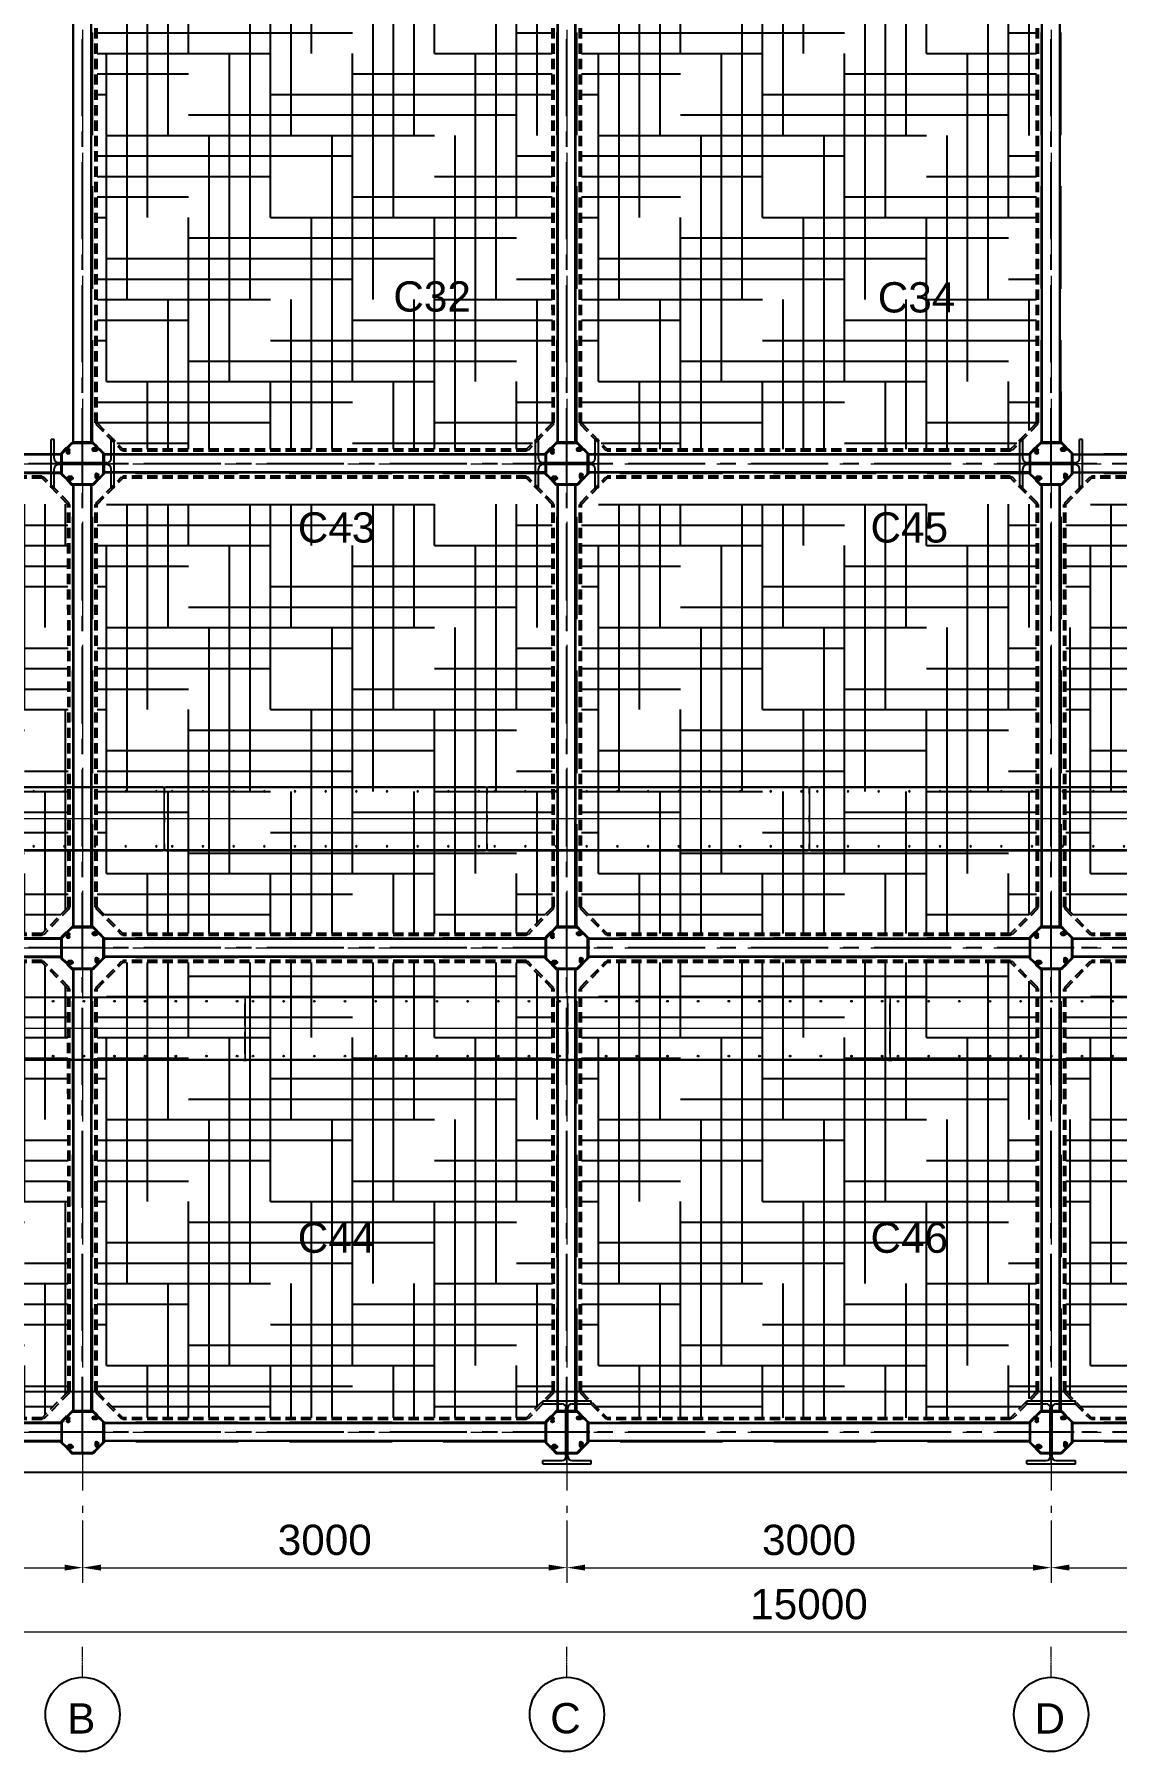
# Model space of a CAD drawing. Header units: millimetres. Extents: x 3220 to 226993, y 817 to 176024.
# Drawn here: x 28001 to 34706, y 65680 to 76319 of the extents above; entities that cross this region are included whole.
import ezdxf

# ---------------------------------------------------------------- set-up
doc = ezdxf.new("R2010")
doc.units = ezdxf.units.MM
for name, pattern in [('AXES', [50.8, 31.75, -6.35, 6.35, -6.35]), ('CENTER', [10.16, 6.35, -1.27, 1.27, -1.27]), ('CENTER2', [28.575, 19.05, -3.175, 3.175, -3.175]), ('GEN3', [6.25, 4.75, -1.5]), ('HIDDEN', [9.525, 6.35, -3.175])]:
    doc.linetypes.add(name, pattern=pattern)
doc.layers.add('3', color=6, linetype='GEN3')
doc.layers.add('cellule', color=7, linetype='Continuous')
doc.layers.add('Axe', color=1, linetype='AXES', lineweight=9)
doc.layers.add('Sichtbare Kanten(DIN)', color=7, linetype='Continuous', lineweight=50, true_color=0x3f3f3f)
doc.layers.add('Sichtbare tangentiale Kanten(DIN)', color=7, linetype='Continuous', lineweight=50, true_color=0x3f3f3f)
doc.styles.add('ARIAL_BOLD', font='arial.ttf')
doc.dimstyles.new('ECHE 75', dxfattribs={"dimscale": 75, "dimtxt": 2.5, "dimasz": 1.5, "dimexe": 1.25, "dimexo": 0.625, "dimgap": 1, "dimtad": 1, "dimdec": 0, "dimtxsty": 'ARIAL_BOLD', "dimcen": 2.5, "dimclrd": 4, "dimclre": 4, "dimclrt": 6, "dimadec": 0, "dimazin": 0, "dimtfac": 1, "dimtdec": 0, "dimtmove": 0, "dimatfit": 3, "dimfxl": 1, "dimlwd": 13, "dimlwe": 13, "dimarcsym": 0})

# ---------------------------------------------------------------- blocks, each defined once
blk = doc.blocks.new('*D497')
at = {"color": 4, "lineweight": 13, "transparency": 16777216}
for p, q in [((25300, 67112), (25300, 66727)), ((28300, 67112), (28300, 66727)), ((25413, 66820), (28188, 66820))]:
    blk.add_line(p, q, dxfattribs=at)
at = {"color": 4, "transparency": 16777216}
for points in [[(25413, 66839), (25413, 66802), (25300, 66820)], [(28188, 66839), (28188, 66802), (28300, 66820)]]:
    blk.add_solid(points, dxfattribs=at)
at = {"layer": 'Defpoints', "color": 0, "transparency": 16777216}
for p in [(25300, 67159), (28300, 67159), (28300, 66820)]:
    blk.add_point(p, dxfattribs=at)
at = {"color": 6, "transparency": 16777216, "insert": (26800, 66991), "char_height": 187.5, "attachment_point": 5, "style": 'ARIAL_BOLD'}
blk.add_mtext('3000', dxfattribs=at)
blk = doc.blocks.new('*D498')
at = {"color": 4, "lineweight": 13, "transparency": 16777216}
for p, q in [((28300, 67112), (28300, 66727)), ((31300, 67112), (31300, 66727)), ((28413, 66820), (31188, 66820))]:
    blk.add_line(p, q, dxfattribs=at)
at = {"color": 4, "transparency": 16777216}
for points in [[(28413, 66839), (28413, 66802), (28300, 66820)], [(31188, 66839), (31188, 66802), (31300, 66820)]]:
    blk.add_solid(points, dxfattribs=at)
at = {"layer": 'Defpoints', "color": 0, "transparency": 16777216}
for p in [(28300, 67159), (31300, 67159), (31300, 66820)]:
    blk.add_point(p, dxfattribs=at)
at = {"color": 6, "transparency": 16777216, "insert": (29800, 66991), "char_height": 187.5, "attachment_point": 5, "style": 'ARIAL_BOLD'}
blk.add_mtext('3000', dxfattribs=at)
blk = doc.blocks.new('*D499')
at = {"color": 4, "lineweight": 13, "transparency": 16777216}
for p, q in [((31300, 67112), (31300, 66727)), ((34300, 67112), (34300, 66727)), ((31413, 66820), (34188, 66820))]:
    blk.add_line(p, q, dxfattribs=at)
at = {"color": 4, "transparency": 16777216}
for points in [[(31413, 66839), (31413, 66802), (31300, 66820)], [(34188, 66839), (34188, 66802), (34300, 66820)]]:
    blk.add_solid(points, dxfattribs=at)
at = {"layer": 'Defpoints', "color": 0, "transparency": 16777216}
for p in [(31300, 67159), (34300, 67159), (34300, 66820)]:
    blk.add_point(p, dxfattribs=at)
at = {"color": 6, "transparency": 16777216, "insert": (32800, 66991), "char_height": 187.5, "attachment_point": 5, "style": 'ARIAL_BOLD'}
blk.add_mtext('3000', dxfattribs=at)
blk = doc.blocks.new('*D500')
at = {"color": 4, "lineweight": 13, "transparency": 16777216}
for p, q in [((34300, 67112), (34300, 66727)), ((37300, 67112), (37300, 66727)), ((34413, 66820), (37188, 66820))]:
    blk.add_line(p, q, dxfattribs=at)
at = {"color": 4, "transparency": 16777216}
for points in [[(34413, 66839), (34413, 66802), (34300, 66820)], [(37188, 66839), (37188, 66802), (37300, 66820)]]:
    blk.add_solid(points, dxfattribs=at)
at = {"layer": 'Defpoints', "color": 0, "transparency": 16777216}
for p in [(34300, 67159), (37300, 67159), (37300, 66820)]:
    blk.add_point(p, dxfattribs=at)
at = {"color": 6, "transparency": 16777216, "insert": (35800, 66991), "char_height": 187.5, "attachment_point": 5, "style": 'ARIAL_BOLD'}
blk.add_mtext('3000', dxfattribs=at)
blk = doc.blocks.new('*D508')
at = {"color": 4, "lineweight": 13, "transparency": 16777216}
for p, q in [((25300, 66680), (25300, 66329)), ((40300, 66680), (40300, 66329)), ((25413, 66422), (40188, 66422))]:
    blk.add_line(p, q, dxfattribs=at)
at = {"color": 4, "transparency": 16777216}
for points in [[(25413, 66441), (25413, 66404), (25300, 66422)], [(40188, 66441), (40188, 66404), (40300, 66422)]]:
    blk.add_solid(points, dxfattribs=at)
at = {"layer": 'Defpoints', "color": 0, "transparency": 16777216}
for p in [(25300, 66727), (40300, 66727), (40300, 66422)]:
    blk.add_point(p, dxfattribs=at)
at = {"color": 6, "transparency": 16777216, "insert": (32800, 66593), "char_height": 187.5, "attachment_point": 5, "style": 'ARIAL_BOLD'}
blk.add_mtext('15000', dxfattribs=at)
blk = doc.blocks.new("SYST7ME D'AXE")
at = {"layer": 'Axe', "ltscale": 15}
for p, q in [((3000, 18500), (3000, -6500)), ((6000, 18500), (6000, -6500)), ((9000, 18500), (9000, -6500)), ((-500, 0), (15500, 0)), ((-500, -3000), (15500, -3000)), ((-500, -6000), (15500, -6000))]:
    blk.add_line(p, q, dxfattribs=at)
blk = doc.blocks.new('palplanche')
at = {"color": 0, "linetype": 'HIDDEN', "ltscale": 100}
for p, q in [((-2581, 2594), (-2581, 2599)), ((-2568, 2588), (-2568, 2593)), ((-2412, 2569), (-2407, 2569)), ((-2406, 2582), (-2401, 2582)), ((369, 2560), (-2367, 2560)), ((419, 2594), (419, 2599)), ((432, 2588), (432, 2593)), ((588, 2569), (593, 2569)), ((594, 2582), (599, 2582)), ((-2593, 2419), (-2598, 2419)), ((-2587, 2432), (-2592, 2432)), ((-2559, 2369), (-2559, -367)), ((-2439, 2369), (-2439, -367)), ((-2431, 2413), (-2431, 2408)), ((-2418, 2407), (-2418, 2402)), ((369, 2440), (-2367, 2440)), ((407, 2419), (402, 2419)), ((413, 2432), (408, 2432)), ((441, 2369), (439, -367)), ((561, 2369), (559, -367)), ((569, 2413), (569, 2408)), ((582, 2407), (582, 2402)), ((-2581, -406), (-2581, -401)), ((-2568, -412), (-2568, -407)), ((-2406, -418), (-2401, -418)), ((418, -406), (418, -401)), ((431, -412), (431, -407)), ((593, -418), (598, -418)), ((-2412, -431), (-2407, -431)), ((367, -440), (-2367, -440)), ((587, -431), (592, -431)), ((-2593, -581), (-2598, -581)), ((-2587, -568), (-2592, -568)), ((-2431, -587), (-2431, -592)), ((-2418, -593), (-2418, -598)), ((367, -560), (-2367, -560)), ((405, -581), (401, -581)), ((411, -568), (407, -568)), ((567, -587), (567, -592)), ((581, -593), (581, -598))]:
    blk.add_line(p, q, dxfattribs=at)
at = {"color": 1, "linetype": 'CENTER', "ltscale": 75}
for p, q in [((-2500, 2633), (-2500, -632)), ((500, 2633), (500, -632)), ((642, 2500), (-2632, 2500)), ((641, -500), (-2632, -500))]:
    blk.add_line(p, q, dxfattribs=at)
at = {"color": 4, "linetype": 'ByBlock'}
for p, q in [((-2565, 2367), (-2502, 2367)), ((362, 2439), (435, 2367)), ((435, 2367), (498, 2367))]:
    blk.add_line(p, q, dxfattribs=at)
at = {"color": 0, "linetype": 'HIDDEN', "ltscale": 100}
for points in [[(-2581, 2594), (-2569, 2594, -1), (-2569, 2587), (-2584, 2587, -0.198912), (-2587, 2589), (-2591, 2592, 0.414214), (-2605, 2592), (-2629, 2569, 0.198912), (-2631, 2562), (-2631, 2441, 0.198912), (-2629, 2434), (-2606, 2411, 0.414214), (-2592, 2411), (-2590, 2413, 0.198912), (-2587, 2420), (-2587, 2432)], [(-2581, 2599), (-2569, 2599, -1), (-2569, 2582), (-2584, 2582, -0.198912), (-2591, 2585), (-2595, 2589, 0.414214), (-2601, 2589), (-2625, 2565, 0.198912), (-2627, 2562), (-2627, 2441, 0.198912), (-2625, 2437), (-2602, 2414, 0.414214), (-2595, 2414), (-2593, 2416, 0.198912), (-2592, 2420), (-2592, 2432)], [(-2406, 2582), (-2406, 2570, -1), (-2413, 2570), (-2413, 2585, -0.198912), (-2411, 2589), (-2408, 2592, 0.414214), (-2408, 2606), (-2431, 2630, 0.198912), (-2438, 2633), (-2559, 2633, 0.198912), (-2566, 2630), (-2589, 2607, 0.414214), (-2589, 2593), (-2587, 2591, 0.198912), (-2580, 2588), (-2568, 2588)], [(-2401, 2582), (-2401, 2570, -1), (-2418, 2570), (-2418, 2585, -0.198912), (-2415, 2592), (-2411, 2596, 0.414214), (-2411, 2603), (-2435, 2626, 0.198912), (-2438, 2628), (-2559, 2628, 0.198912), (-2563, 2626), (-2586, 2603, 0.414214), (-2586, 2597), (-2584, 2595, 0.198912), (-2580, 2593), (-2568, 2593)], [(-2418, 2402), (-2430, 2402, -1), (-2430, 2419), (-2415, 2419, -0.198912), (-2408, 2416), (-2404, 2412, 0.414214), (-2397, 2412), (-2374, 2436, 0.198912), (-2372, 2439), (-2372, 2561, 0.198912), (-2374, 2564), (-2397, 2587, 0.414214), (-2403, 2587), (-2405, 2585, 0.198912), (-2407, 2581), (-2407, 2569)], [(-2418, 2407), (-2430, 2407, -1), (-2430, 2414), (-2415, 2414, -0.198912), (-2411, 2413), (-2408, 2409, 0.414214), (-2394, 2409), (-2370, 2433, 0.198912), (-2367, 2439), (-2367, 2561, 0.198912), (-2370, 2567), (-2393, 2590, 0.414214), (-2407, 2590), (-2409, 2588, 0.198912), (-2412, 2581), (-2412, 2569)], [(419, 2594), (431, 2594, -1), (431, 2587), (416, 2587, -0.198912), (413, 2589), (409, 2592, 0.414214), (395, 2592), (371, 2569, 0.198912), (369, 2562), (369, 2441, 0.198912), (371, 2434), (394, 2411, 0.414214), (408, 2411), (410, 2413, 0.198912), (413, 2420), (413, 2432)], [(419, 2599), (431, 2599, -1), (431, 2582), (416, 2582, -0.198912), (409, 2585), (405, 2589, 0.414214), (399, 2589), (375, 2565, 0.198912), (373, 2562), (373, 2441, 0.198912), (375, 2437), (398, 2414, 0.414214), (404, 2414), (407, 2416, 0.198912), (408, 2420), (408, 2432)], [(594, 2582), (594, 2570, -1), (587, 2570), (587, 2585, -0.198912), (588, 2589), (592, 2592, 0.414214), (592, 2606), (569, 2630, 0.198912), (562, 2633), (441, 2633, 0.198912), (434, 2630), (411, 2607, 0.414214), (411, 2593), (413, 2591, 0.198912), (420, 2588), (432, 2588)], [(599, 2582), (599, 2570, -1), (582, 2570), (582, 2585, -0.198912), (585, 2592), (589, 2596, 0.414214), (589, 2603), (565, 2626, 0.198912), (562, 2628), (441, 2628, 0.198912), (437, 2626), (414, 2603, 0.414214), (414, 2597), (416, 2595, 0.198912), (420, 2593), (432, 2593)], [(582, 2402), (570, 2402, -1), (570, 2419), (585, 2419, -0.198912), (592, 2416), (596, 2412, 0.414214), (603, 2412), (626, 2436, 0.198912), (628, 2439), (628, 2561, 0.198912), (626, 2564), (603, 2587, 0.414214), (597, 2587), (594, 2585, 0.198912), (593, 2581), (593, 2569)], [(582, 2407), (570, 2407, -1), (570, 2414), (585, 2414, -0.198912), (589, 2413), (592, 2409, 0.414214), (606, 2409), (630, 2433, 0.198912), (633, 2439), (633, 2561, 0.198912), (630, 2567), (607, 2590, 0.414214), (593, 2590), (591, 2588, 0.198912), (588, 2581), (588, 2569)], [(-2598, 2419), (-2598, 2431, -1), (-2581, 2431), (-2581, 2416, -0.198912), (-2584, 2409), (-2588, 2405, 0.414214), (-2588, 2399), (-2564, 2375, 0.198912), (-2561, 2373), (-2439, 2373, 0.198912), (-2436, 2375), (-2413, 2398, 0.414214), (-2413, 2405), (-2415, 2407, 0.198912), (-2419, 2408), (-2431, 2408)], [(-2593, 2419), (-2593, 2431, -1), (-2586, 2431), (-2586, 2416, -0.198912), (-2587, 2413), (-2591, 2409, 0.414214), (-2591, 2395), (-2567, 2371, 0.198912), (-2561, 2369), (-2439, 2369, 0.198912), (-2433, 2371), (-2410, 2394, 0.414214), (-2410, 2408), (-2412, 2410, 0.198912), (-2419, 2413), (-2431, 2413)], [(402, 2419), (402, 2431, -1), (419, 2431), (419, 2416, -0.198912), (416, 2409), (412, 2405, 0.414214), (412, 2399), (436, 2375, 0.198912), (439, 2373), (561, 2373, 0.198912), (564, 2375), (587, 2398, 0.414214), (587, 2405), (585, 2407, 0.198912), (581, 2408), (569, 2408)], [(407, 2419), (407, 2431, -1), (414, 2431), (414, 2416, -0.198912), (413, 2413), (409, 2409, 0.414214), (409, 2395), (433, 2371, 0.198912), (439, 2369), (561, 2369, 0.198912), (567, 2371), (590, 2394, 0.414214), (590, 2408), (588, 2410, 0.198912), (581, 2413), (569, 2413)], [(-2581, -406), (-2569, -406, -1), (-2569, -413), (-2584, -413, -0.198912), (-2587, -411), (-2591, -408, 0.414214), (-2605, -408), (-2629, -431, 0.198912), (-2631, -438), (-2631, -559, 0.198912), (-2629, -566), (-2606, -589, 0.414214), (-2592, -589), (-2590, -587, 0.198912), (-2587, -580), (-2587, -568)], [(-2581, -401), (-2569, -401, -1), (-2569, -418), (-2584, -418, -0.198912), (-2591, -415), (-2595, -411, 0.414214), (-2601, -411), (-2625, -435, 0.198912), (-2627, -438), (-2627, -559, 0.198912), (-2625, -563), (-2602, -586, 0.414214), (-2595, -586), (-2593, -584, 0.198912), (-2592, -580), (-2592, -568)], [(-2406, -418), (-2406, -430, -1), (-2413, -430), (-2413, -415, -0.198912), (-2411, -411), (-2408, -408, 0.414214), (-2408, -394), (-2431, -370, 0.198912), (-2438, -367), (-2559, -367, 0.198912), (-2566, -370), (-2589, -393, 0.414214), (-2589, -407), (-2587, -409, 0.198912), (-2580, -412), (-2568, -412)], [(-2401, -418), (-2401, -430, -1), (-2418, -430), (-2418, -415, -0.198912), (-2415, -408), (-2411, -404, 0.414214), (-2411, -397), (-2435, -374, 0.198912), (-2438, -372), (-2559, -372, 0.198912), (-2563, -374), (-2586, -397, 0.414214), (-2586, -403), (-2584, -405, 0.198912), (-2580, -407), (-2568, -407)], [(-2418, -598), (-2430, -598, -1), (-2430, -581), (-2415, -581, -0.198912), (-2408, -584), (-2404, -588, 0.414214), (-2397, -588), (-2374, -564, 0.198912), (-2372, -561), (-2372, -439, 0.198912), (-2374, -436), (-2397, -413, 0.414214), (-2403, -413), (-2405, -415, 0.198912), (-2407, -419), (-2407, -431)], [(-2418, -593), (-2430, -593, -1), (-2430, -586), (-2415, -586, -0.198912), (-2411, -587), (-2408, -591, 0.414214), (-2394, -591), (-2370, -567, 0.198912), (-2367, -561), (-2367, -439, 0.198912), (-2370, -433), (-2393, -410, 0.414214), (-2407, -410), (-2409, -412, 0.198912), (-2412, -419), (-2412, -431)], [(418, -406), (430, -406, -1), (430, -413), (414, -413, -0.198912), (411, -411), (407, -408, 0.414214), (394, -408), (370, -431, 0.198912), (367, -438), (367, -559, 0.198912), (370, -566), (393, -589, 0.414214), (406, -589), (409, -587, 0.198912), (411, -580), (411, -568)], [(418, -401), (430, -401, -1), (430, -418), (414, -418, -0.198912), (408, -415), (404, -411, 0.414214), (397, -411), (373, -435, 0.198912), (372, -438), (372, -559, 0.198912), (373, -563), (396, -586, 0.414214), (403, -586), (405, -584, 0.198912), (407, -580), (407, -568)], [(593, -418), (593, -430, -1), (586, -430), (586, -415, -0.198912), (587, -411), (591, -408, 0.414214), (591, -394), (567, -370, 0.198912), (560, -367), (439, -367, 0.198912), (432, -370), (409, -393, 0.414214), (409, -407), (412, -409, 0.198912), (418, -412), (431, -412)], [(598, -418), (598, -430, -1), (581, -430), (581, -415, -0.198912), (584, -408), (588, -404, 0.414214), (588, -397), (564, -374, 0.198912), (560, -372), (439, -372, 0.198912), (436, -374), (413, -397, 0.414214), (413, -403), (415, -405, 0.198912), (418, -407), (431, -407)], [(581, -598), (569, -598, -1), (569, -581), (584, -581, -0.198912), (591, -584), (594, -588, 0.414214), (601, -588), (625, -564, 0.198912), (626, -561), (626, -439, 0.198912), (625, -436), (602, -413, 0.414214), (595, -413), (593, -415, 0.198912), (592, -419), (592, -431)], [(581, -593), (569, -593, -1), (569, -586), (584, -586, -0.198912), (587, -587), (591, -591, 0.414214), (605, -591), (628, -567, 0.198912), (631, -561), (631, -439, 0.198912), (628, -433), (605, -410, 0.414214), (592, -410), (590, -412, 0.198912), (587, -419), (587, -431)], [(-2598, -581), (-2598, -569, -1), (-2581, -569), (-2581, -584, -0.198912), (-2584, -591), (-2588, -595, 0.414214), (-2588, -601), (-2564, -625, 0.198912), (-2561, -627), (-2439, -627, 0.198912), (-2436, -625), (-2413, -602, 0.414214), (-2413, -595), (-2415, -593, 0.198912), (-2419, -592), (-2431, -592)], [(-2593, -581), (-2593, -569, -1), (-2586, -569), (-2586, -584, -0.198912), (-2587, -587), (-2591, -591, 0.414214), (-2591, -605), (-2567, -629, 0.198912), (-2561, -631), (-2439, -631, 0.198912), (-2433, -629), (-2410, -606, 0.414214), (-2410, -592), (-2412, -590, 0.198912), (-2419, -587), (-2431, -587)], [(401, -581), (401, -569, -1), (417, -569), (417, -584, -0.198912), (415, -591), (411, -595, 0.414214), (411, -601), (434, -625, 0.198912), (438, -627), (559, -627, 0.198912), (563, -625), (585, -602, 0.414214), (585, -595), (583, -593, 0.198912), (580, -592), (567, -592)], [(405, -581), (405, -569, -1), (413, -569), (413, -584, -0.198912), (411, -587), (407, -591, 0.414214), (407, -605), (431, -629, 0.198912), (438, -631), (559, -631, 0.198912), (566, -629), (589, -606, 0.414214), (589, -592), (587, -590, 0.198912), (580, -587), (567, -587)]]:
    blk.add_lwpolyline(points, format="xyb", dxfattribs=at)
at = {"layer": '3', "linetype": 'HIDDEN', "ltscale": 10}
for p, q in [((-2418, 2256), (-2259, 2418)), ((-2410, 2247), (-2251, 2410)), ((-2259, 2418), (-2251, 2410)), ((249, 2422), (-2251, 2422)), ((-2251, 2410), (-2251, 2422)), ((249, 2410), (-2251, 2410)), ((249, 2410), (249, 2422)), ((259, 2418), (249, 2410)), ((410, 2247), (249, 2410)), ((418, 2256), (259, 2418)), ((-2422, 2247), (-2422, -247)), ((-2410, 2247), (-2422, 2247)), ((-2418, 2256), (-2410, 2247)), ((-2410, 2247), (-2410, -247)), ((410, 2247), (409, -247)), ((418, 2256), (410, 2247)), ((410, 2247), (422, 2247)), ((422, 2247), (421, -247)), ((-2410, -247), (-2422, -247)), ((-2418, -256), (-2410, -247)), ((-2418, -256), (-2259, -418)), ((-2410, -247), (-2251, -410)), ((409, -247), (249, -410)), ((417, -256), (258, -418)), ((417, -256), (409, -247)), ((409, -247), (421, -247)), ((-2259, -418), (-2251, -410)), ((249, -410), (-2251, -410)), ((-2251, -410), (-2251, -422)), ((249, -422), (-2251, -422)), ((258, -418), (249, -410)), ((249, -410), (249, -422))]:
    blk.add_line(p, q, dxfattribs=at)
at = {"layer": 'cellule', "color": 3}
for p, q in [((367, 2556), (-2370, 2556)), ((367, 2553), (-2370, 2553)), ((-2559, 2367), (-2559, -368)), ((-2556, 2367), (-2556, -368)), ((-2448, 2367), (-2448, -368)), ((-2445, 2367), (-2445, -368)), ((367, 2445), (-2370, 2445)), ((367, 2442), (-2370, 2442)), ((442, 2367), (442, -368)), ((445, 2367), (445, -368)), ((553, 2367), (553, -368)), ((556, 2367), (556, -368)), ((367, -443), (-2370, -443)), ((367, -446), (-2370, -446)), ((367, -554), (-2370, -554)), ((367, -557), (-2370, -557))]:
    blk.add_line(p, q, dxfattribs=at)
for points in [[(-2605, 2592, -0.414214), (-2593, 2592), (-2587, 2585, 0.198912), (-2584, 2584), (-2570, 2584, 1), (-2570, 2590), (-2580, 2590), (-2580, 2595), (-2570, 2595, -1), (-2570, 2579), (-2584, 2579, -0.198912), (-2590, 2582), (-2597, 2588, 0.414214), (-2602, 2588), (-2628, 2563, 0.198912), (-2629, 2560), (-2629, 2498), (-2629, 2436, 0.198912), (-2628, 2433), (-2604, 2410, 0.414214), (-2599, 2410), (-2593, 2416, 0.198912), (-2592, 2419), (-2592, 2430), (-2587, 2430), (-2587, 2419, -0.198912), (-2589, 2413), (-2596, 2406, -0.414214), (-2608, 2406), (-2631, 2430, -0.198912), (-2634, 2436), (-2634, 2498), (-2634, 2560, -0.198912), (-2631, 2566)], [(-2409, 2603, -0.414214), (-2409, 2591), (-2416, 2585, 0.198912), (-2417, 2582), (-2417, 2568, 1), (-2411, 2568), (-2411, 2578), (-2406, 2578), (-2406, 2568, -1), (-2422, 2568), (-2422, 2582, -0.198912), (-2419, 2588), (-2413, 2595, 0.414214), (-2413, 2600), (-2438, 2626, 0.198912), (-2441, 2627), (-2503, 2627), (-2565, 2627, 0.198912), (-2568, 2626), (-2591, 2602, 0.414214), (-2591, 2597), (-2584, 2591, 0.198912), (-2582, 2589), (-2571, 2589), (-2571, 2585), (-2582, 2585, -0.198912), (-2588, 2587), (-2594, 2594, -0.414214), (-2594, 2606), (-2571, 2629, -0.198912), (-2565, 2631), (-2503, 2631), (-2441, 2631, -0.198912), (-2435, 2629)], [(-2398, 2407, -0.414214), (-2410, 2407), (-2416, 2414, 0.198912), (-2419, 2415), (-2433, 2415, 1), (-2433, 2409), (-2423, 2409), (-2423, 2404), (-2433, 2404, -1), (-2433, 2420), (-2419, 2420, -0.198912), (-2413, 2417), (-2406, 2411, 0.414214), (-2401, 2411), (-2375, 2436, 0.198912), (-2374, 2439), (-2374, 2501), (-2374, 2563, 0.198912), (-2375, 2566), (-2399, 2589, 0.414214), (-2404, 2589), (-2410, 2582, 0.198912), (-2411, 2580), (-2411, 2569), (-2416, 2569), (-2416, 2580, -0.198912), (-2414, 2586), (-2407, 2592, -0.414214), (-2395, 2592), (-2372, 2569, -0.198912), (-2370, 2563), (-2370, 2501), (-2370, 2439, -0.198912), (-2372, 2433)], [(395, 2592, -0.414214), (407, 2592), (413, 2585, 0.198912), (416, 2584), (430, 2584, 1), (430, 2590), (420, 2590), (420, 2595), (430, 2595, -1), (430, 2579), (416, 2579, -0.198912), (410, 2582), (403, 2588, 0.414214), (398, 2588), (372, 2563, 0.198912), (371, 2560), (371, 2498), (371, 2436, 0.198912), (372, 2433), (396, 2410, 0.414214), (401, 2410), (407, 2416, 0.198912), (408, 2419), (408, 2430), (413, 2430), (413, 2419, -0.198912), (411, 2413), (404, 2406, -0.414214), (392, 2406), (369, 2430, -0.198912), (367, 2436), (367, 2498), (367, 2560, -0.198912), (369, 2566)], [(591, 2603, -0.414214), (591, 2591), (584, 2585, 0.198912), (583, 2582), (583, 2568, 1), (589, 2568), (589, 2578), (594, 2578), (594, 2568, -1), (578, 2568), (578, 2582, -0.198912), (581, 2588), (587, 2595, 0.414214), (587, 2600), (562, 2626, 0.198912), (559, 2627), (497, 2627), (435, 2627, 0.198912), (432, 2626), (409, 2602, 0.414214), (409, 2597), (416, 2591, 0.198912), (418, 2589), (429, 2589), (429, 2585), (418, 2585, -0.198912), (412, 2587), (406, 2594, -0.414214), (406, 2606), (429, 2629, -0.198912), (435, 2631), (497, 2631), (559, 2631, -0.198912), (565, 2629)], [(602, 2407, -0.414214), (590, 2407), (584, 2414, 0.198912), (581, 2415), (567, 2415, 1), (567, 2409), (577, 2409), (577, 2404), (567, 2404, -1), (567, 2420), (581, 2420, -0.198912), (587, 2417), (594, 2411, 0.414214), (599, 2411), (625, 2436, 0.198912), (626, 2439), (626, 2501), (626, 2563, 0.198912), (625, 2566), (601, 2589, 0.414214), (596, 2589), (590, 2582, 0.198912), (589, 2580), (589, 2569), (584, 2569), (584, 2580, -0.198912), (586, 2586), (593, 2592, -0.414214), (605, 2592), (628, 2569, -0.198912), (631, 2563), (631, 2501), (631, 2439, -0.198912), (628, 2433)], [(-2594, 2396, -0.414214), (-2594, 2407), (-2587, 2414, 0.198912), (-2586, 2417), (-2586, 2431, 1), (-2592, 2431), (-2592, 2421), (-2597, 2421), (-2597, 2431, -1), (-2581, 2431), (-2581, 2417, -0.198912), (-2584, 2411), (-2590, 2404, 0.414214), (-2590, 2399), (-2565, 2373, 0.198912), (-2562, 2372), (-2500, 2372), (-2438, 2372, 0.198912), (-2435, 2373), (-2412, 2397, 0.414214), (-2412, 2402), (-2419, 2408, 0.198912), (-2421, 2409), (-2432, 2409), (-2432, 2414), (-2421, 2414, -0.198912), (-2415, 2412), (-2409, 2405, -0.414214), (-2409, 2393), (-2432, 2370, -0.198912), (-2438, 2367), (-2500, 2367), (-2562, 2367, -0.198912), (-2568, 2370)], [(406, 2396, -0.414214), (406, 2407), (413, 2414, 0.198912), (414, 2417), (414, 2431, 1), (408, 2431), (408, 2421), (403, 2421), (403, 2431, -1), (419, 2431), (419, 2417, -0.198912), (416, 2411), (410, 2404, 0.414214), (410, 2399), (435, 2373, 0.198912), (438, 2372), (500, 2372), (562, 2372, 0.198912), (565, 2373), (588, 2397, 0.414214), (588, 2402), (581, 2408, 0.198912), (579, 2409), (568, 2409), (568, 2414), (579, 2414, -0.198912), (585, 2412), (591, 2405, -0.414214), (591, 2393), (568, 2370, -0.198912), (562, 2367), (500, 2367), (438, 2367, -0.198912), (432, 2370)], [(-2605, -408, -0.414214), (-2593, -408), (-2587, -414, 0.198912), (-2584, -415), (-2570, -415, 1), (-2570, -409), (-2580, -409), (-2580, -404), (-2570, -404, -1), (-2570, -420), (-2584, -420, -0.198912), (-2590, -418), (-2597, -411, 0.414214), (-2602, -411), (-2628, -437, 0.198912), (-2629, -439), (-2629, -501), (-2629, -564, 0.198912), (-2628, -566), (-2604, -590, 0.414214), (-2599, -590), (-2593, -583, 0.198912), (-2592, -580), (-2592, -570), (-2587, -570), (-2587, -580, -0.198912), (-2589, -586), (-2596, -593, -0.414214), (-2608, -593), (-2631, -570, -0.198912), (-2634, -564), (-2634, -501), (-2634, -439, -0.198912), (-2631, -433)], [(-2409, -396, -0.414214), (-2409, -408), (-2416, -415, 0.198912), (-2417, -417), (-2417, -431, 1), (-2411, -431), (-2411, -422), (-2406, -422), (-2406, -431, -1), (-2422, -431), (-2422, -417, -0.198912), (-2419, -411), (-2413, -405, 0.414214), (-2413, -400), (-2438, -374, 0.198912), (-2441, -373), (-2503, -373), (-2565, -373, 0.198912), (-2568, -374), (-2591, -397, 0.414214), (-2591, -402), (-2584, -409, 0.198912), (-2582, -410), (-2571, -410), (-2571, -415), (-2582, -415, -0.198912), (-2588, -412), (-2594, -406, -0.414214), (-2594, -394), (-2571, -370, -0.198912), (-2565, -368), (-2503, -368), (-2441, -368, -0.198912), (-2435, -370)], [(-2398, -592, -0.414214), (-2410, -592), (-2416, -586, 0.198912), (-2419, -585), (-2433, -585, 1), (-2433, -591), (-2423, -591), (-2423, -596), (-2433, -596, -1), (-2433, -580), (-2419, -580, -0.198912), (-2413, -582), (-2406, -589, 0.414214), (-2401, -589), (-2375, -563, 0.198912), (-2374, -561), (-2374, -499), (-2374, -436, 0.198912), (-2375, -434), (-2399, -410, 0.414214), (-2404, -410), (-2410, -417, 0.198912), (-2411, -420), (-2411, -430), (-2416, -430), (-2416, -420, -0.198912), (-2414, -414), (-2407, -407, -0.414214), (-2395, -407), (-2372, -430, -0.198912), (-2370, -436), (-2370, -499), (-2370, -561, -0.198912), (-2372, -567)], [(395, -408, -0.414214), (407, -408), (413, -414, 0.198912), (416, -415), (430, -415, 1), (430, -409), (420, -409), (420, -404), (430, -404, -1), (430, -420), (416, -420, -0.198912), (410, -418), (403, -411, 0.414214), (398, -411), (372, -437, 0.198912), (371, -439), (371, -501), (371, -564, 0.198912), (372, -566), (396, -590, 0.414214), (401, -590), (407, -583, 0.198912), (408, -580), (408, -570), (413, -570), (413, -580, -0.198912), (411, -586), (404, -593, -0.414214), (392, -593), (369, -570, -0.198912), (367, -564), (367, -501), (367, -439, -0.198912), (369, -433)], [(591, -396, -0.414214), (591, -408), (584, -415, 0.198912), (583, -417), (583, -431, 1), (589, -431), (589, -422), (594, -422), (594, -431, -1), (578, -431), (578, -417, -0.198912), (581, -411), (587, -405, 0.414214), (587, -400), (562, -374, 0.198912), (559, -373), (497, -373), (435, -373, 0.198912), (432, -374), (409, -397, 0.414214), (409, -402), (416, -409, 0.198912), (418, -410), (429, -410), (429, -415), (418, -415, -0.198912), (412, -412), (406, -406, -0.414214), (406, -394), (429, -370, -0.198912), (435, -368), (497, -368), (559, -368, -0.198912), (565, -370)], [(602, -592, -0.414214), (590, -592), (584, -586, 0.198912), (581, -585), (567, -585, 1), (567, -591), (577, -591), (577, -596), (567, -596, -1), (567, -580), (581, -580, -0.198912), (587, -582), (594, -589, 0.414214), (599, -589), (625, -563, 0.198912), (626, -561), (626, -499), (626, -436, 0.198912), (625, -434), (601, -410, 0.414214), (596, -410), (590, -417, 0.198912), (589, -420), (589, -430), (584, -430), (584, -420, -0.198912), (586, -414), (593, -407, -0.414214), (605, -407), (628, -430, -0.198912), (631, -436), (631, -499), (631, -561, -0.198912), (628, -567)], [(-2594, -604, -0.414214), (-2594, -592), (-2587, -585, 0.198912), (-2586, -583), (-2586, -569, 1), (-2592, -569), (-2592, -578), (-2597, -578), (-2597, -569, -1), (-2581, -569), (-2581, -583, -0.198912), (-2584, -589), (-2590, -595, 0.414214), (-2590, -600), (-2565, -626, 0.198912), (-2562, -627), (-2500, -627), (-2438, -627, 0.198912), (-2435, -626), (-2412, -603, 0.414214), (-2412, -598), (-2419, -591, 0.198912), (-2421, -590), (-2432, -590), (-2432, -585), (-2421, -585, -0.198912), (-2415, -588), (-2409, -594, -0.414214), (-2409, -606), (-2432, -630, -0.198912), (-2438, -632), (-2500, -632), (-2562, -632, -0.198912), (-2568, -630)], [(406, -604, -0.414214), (406, -592), (413, -585, 0.198912), (414, -583), (414, -569, 1), (408, -569), (408, -578), (403, -578), (403, -569, -1), (419, -569), (419, -583, -0.198912), (416, -589), (410, -595, 0.414214), (410, -600), (435, -626, 0.198912), (438, -627), (500, -627), (562, -627, 0.198912), (565, -626), (588, -603, 0.414214), (588, -598), (581, -591, 0.198912), (579, -590), (568, -590), (568, -585), (579, -585, -0.198912), (585, -588), (591, -594, -0.414214), (591, -606), (568, -630, -0.198912), (562, -632), (500, -632), (438, -632, -0.198912), (432, -630)]]:
    blk.add_lwpolyline(points, format="xyb", close=True, dxfattribs=at)
for p in [(-2374, 2563), (-2374, -436), (626, -436)]:
    blk.add_point(p, dxfattribs=at)
at = {"layer": 'cellule'}
blk.add_point((626, 2563), dxfattribs=at)
blk = doc.blocks.new('level +22 m')
h = blk.add_hatch()
h.set_pattern_fill('HOUND', color=252, scale=80)
h.paths.add_polyline_path([(5909, -12253), (5749, -12090), (3249, -12090), (3090, -12253), (3090, -14747), (3249, -14910), (5749, -14910), (5910, -14747)])
h.paths.add_polyline_path([(8909, -12253), (8749, -12090), (6249, -12090), (6090, -12253), (6090, -14747), (6249, -14910), (8749, -14910), (8910, -14747)])
h.paths.add_polyline_path([(8909, -15253), (8749, -15090), (6249, -15090), (6090, -15253), (6090, -17747), (6249, -17910), (8749, -17910), (8910, -17747)])
h.paths.add_polyline_path([(5909, -15253), (5749, -15090), (3249, -15090), (3090, -15253), (3090, -17747), (3249, -17910), (5749, -17910), (5910, -17747)])
h = blk.add_hatch()
h.set_pattern_fill('HOUND', color=252, scale=80)
h.paths.add_polyline_path([(2909, -18253), (2906, -18250), (250, -18250), (250, -20910), (2749, -20910), (2910, -20747)])
h.paths.add_polyline_path([(5909, -18253), (5906, -18250), (3092, -18250), (3090, -18253), (3090, -20747), (3249, -20910), (5749, -20910), (5910, -20747)])
h.paths.add_polyline_path([(8909, -18253), (8906, -18250), (6092, -18250), (6090, -18253), (6090, -20747), (6249, -20910), (8749, -20910), (8910, -20747)])
h.paths.add_polyline_path([(11909, -18253), (11906, -18250), (9092, -18250), (9090, -18253), (9090, -20747), (9249, -20910), (11749, -20910), (11910, -20747)])
h.paths.add_polyline_path([(14750, -18250), (12092, -18250), (12090, -18253), (12090, -20747), (12249, -20910), (14749, -20910), (14750, -20909)])
h.paths.add_polyline_path([(14750, -21091), (14749, -21090), (12249, -21090), (12090, -21253), (12090, -23747), (12249, -23910), (14749, -23910), (14750, -23909)])
h.paths.add_polyline_path([(11909, -21253), (11749, -21090), (9249, -21090), (9090, -21253), (9090, -23747), (9249, -23910), (11749, -23910), (11910, -23747)])
h.paths.add_polyline_path([(8909, -21253), (8749, -21090), (6249, -21090), (6090, -21253), (6090, -23747), (6249, -23910), (8749, -23910), (8910, -23747)])
h.paths.add_polyline_path([(5909, -21253), (5749, -21090), (3249, -21090), (3090, -21253), (3090, -23747), (3249, -23910), (5749, -23910), (5910, -23747)])
h.paths.add_polyline_path([(2909, -21253), (2749, -21090), (250, -21090), (250, -23910), (2749, -23910), (2910, -23747)])
at = {"linetype": 'Continuous'}
for p, q in [((2805, -18150), (2805, -17850)), ((2824, -17850), (2805, -17850)), ((2824, -17968), (2824, -17850)), ((3176, -17968), (3176, -17850)), ((3195, -17850), (3176, -17850)), ((3195, -18150), (3195, -17850)), ((5805, -18150), (5805, -17850)), ((5824, -17850), (5805, -17850)), ((5824, -17968), (5824, -17850)), ((6176, -17968), (6176, -17850)), ((6195, -17850), (6176, -17850)), ((6195, -18150), (6195, -17850)), ((8805, -18150), (8805, -17850)), ((8824, -17850), (8805, -17850)), ((8824, -17968), (8824, -17850)), ((9176, -17968), (9176, -17850)), ((9195, -17850), (9176, -17850)), ((9195, -18150), (9195, -17850)), ((2824, -18150), (2824, -18032)), ((3149, -17994), (2849, -17994)), ((3149, -18006), (2851, -18006)), ((3176, -18150), (3176, -18032)), ((5824, -18150), (5824, -18032)), ((6149, -17994), (5849, -17994)), ((6149, -18006), (5851, -18006)), ((6176, -18150), (6176, -18032)), ((8824, -18150), (8824, -18032)), ((9149, -17994), (8849, -17994)), ((9149, -18006), (8851, -18006)), ((9176, -18150), (9176, -18032)), ((2824, -18150), (2805, -18150)), ((3195, -18150), (3176, -18150)), ((5824, -18150), (5805, -18150)), ((6195, -18150), (6176, -18150)), ((8824, -18150), (8805, -18150)), ((9195, -18150), (9176, -18150)), ((5850, -23805), (6150, -23805)), ((5850, -23824), (5850, -23805)), ((5850, -23824), (5968, -23824)), ((6032, -23824), (6150, -23824)), ((6150, -23824), (6150, -23805)), ((8850, -23805), (9150, -23805)), ((8850, -23824), (8850, -23805)), ((8850, -23824), (8968, -23824)), ((9032, -23824), (9150, -23824)), ((9150, -23824), (9150, -23805)), ((5994, -24149), (5994, -23851)), ((6006, -24149), (6006, -23849)), ((8994, -24149), (8994, -23851)), ((9006, -24149), (9006, -23849)), ((5850, -24176), (5968, -24176)), ((5850, -24195), (5850, -24176)), ((5850, -24195), (6150, -24195)), ((6032, -24176), (6150, -24176)), ((6150, -24195), (6150, -24176)), ((8850, -24176), (8968, -24176)), ((8850, -24195), (8850, -24176)), ((8850, -24195), (9150, -24195)), ((9032, -24176), (9150, -24176)), ((9150, -24195), (9150, -24176))]:
    blk.add_line(p, q, dxfattribs=at)
for points in [[(15250, -24250), (-250, -24250), (-250, 250), (15250, 250)], [(250, -250), (14750, -250), (14750, -23750), (250, -23750)]]:
    blk.add_lwpolyline(points, close=True)
for centre, start, end in [((2851, -17968), 180, 270), ((3149, -17968), 270, 0), ((5851, -17968), 180, 270), ((6149, -17968), 270, 0), ((8851, -17968), 180, 270), ((9149, -17968), 270, 0), ((2851, -18032), 90, 180), ((3149, -18032), 0, 90), ((5851, -18032), 90, 180), ((6149, -18032), 0, 90), ((8851, -18032), 90, 180), ((9149, -18032), 0, 90), ((5968, -23851), 0, 90), ((6032, -23851), 90, 180), ((8968, -23851), 0, 90), ((9032, -23851), 90, 180), ((5968, -24149), 270, 0), ((6032, -24149), 180, 270), ((8968, -24149), 270, 0), ((9032, -24149), 180, 270)]:
    blk.add_arc(centre, 27, start, end, dxfattribs=at)
at = {"layer": 'Axe', "color": 1, "linetype": 'CENTER2'}
for p, q in [((3195, -18000), (2805, -18000)), ((6195, -18000), (5805, -18000)), ((9195, -18000), (8805, -18000)), ((6000, -24195), (6000, -23805)), ((9000, -24195), (9000, -23805))]:
    blk.add_line(p, q, dxfattribs=at)
blk.add_blockref("SYST7ME D'AXE", (0, -18000))
at = {"xscale": -1, "rotation": 180}
for p in [(5500, -15500), (8500, -15500), (2500, -18500), (5500, -18500), (8500, -18500), (11500, -18500), (2500, -21500), (5500, -21500), (8500, -21500), (11500, -21500)]:
    blk.add_blockref('palplanche', p, dxfattribs=at)
blk = doc.blocks.new('TKF 300 2000 T')
at = {"color": 1, "lineweight": 0}
blk.add_line((-2000, 0), (0, 0), dxfattribs=at)
at = {"layer": 'Sichtbare Kanten(DIN)', "color": 5, "lineweight": 0}
for p, q in [((-2000, 185), (-2000, 156)), ((-1999, 185), (-2000, 185)), ((-2000, 156), (-1999, 156)), ((-2000, 20), (-2000, 156)), ((-1999, 196), (-1999, 197)), ((-1999, 196), (-1999, 192)), ((-1999, 0), (-1999, 192)), ((-1989, 198), (-11, 198)), ((-1, 197), (-1, 196)), ((-1, 192), (-1, 196)), ((-1, 192), (-1, 0)), ((0, 185), (-1, 185)), ((-1, 156), (0, 156)), ((0, 156), (0, 185)), ((0, 156), (0, 20)), ((-1999, 20), (-2000, 20)), ((-2000, 20), (-2000, -20)), ((-1999, 0), (-1999, 0)), ((0, 20), (-1, 20)), ((-1, 0), (-1, 0)), ((0, -20), (0, 20)), ((-2000, -156), (-2000, -20)), ((-2000, -20), (-1999, -20)), ((-1999, -192), (-1999, 0)), ((-1, 0), (-1, -192)), ((-1, -20), (0, -20)), ((0, -20), (0, -156)), ((-2000, -156), (-2000, -185)), ((-1999, -156), (-2000, -156)), ((-2000, -185), (-1999, -185)), ((-1999, -192), (-1999, -196)), ((-1999, -197), (-1999, -196)), ((-11, -198), (-1989, -198)), ((0, -156), (-1, -156)), ((-1, -185), (0, -185)), ((-1, -196), (-1, -192)), ((-1, -196), (-1, -197)), ((0, -185), (0, -156))]:
    blk.add_line(p, q, dxfattribs=at)
for centre in [(-1950, 170), (-1760, 170), (-1570, 170), (-1380, 170), (-1190, 170), (-1000, 170), (-810, 170), (-620, 170), (-430, 170), (-240, 170), (-50, 170), (-1950, -170), (-1760, -170), (-1570, -170), (-1380, -170), (-1190, -170), (-1000, -170), (-810, -170), (-620, -170), (-430, -170), (-240, -170), (-50, -170)]:
    blk.add_circle(centre, 5, dxfattribs=at)
for centre, start, end in [((-1994, 156), 180, 213.5573), ((-1750, 170), 157.6684, 202.3316), ((-250, 170), 337.6684, 22.3316), ((-6, 156), 326.4427, 0), ((-1994, -156), 146.4427, 180), ((-1750, -170), 157.6684, 202.3316), ((-250, -170), 337.6684, 22.3316), ((-6, -156), 0, 33.5573)]:
    blk.add_arc(centre, 6, start, end, dxfattribs=at)
for centre, major_axis, start_param, end_param in [((-1989, 197), (-10, 0), 4.712389, 6.283185), ((-11, 197), (10, 0), 0, 1.570796), ((-1989, -197), (-10, 0), 0, 1.570796), ((-11, -197), (10, 0), 4.712389, 6.283185)]:
    blk.add_ellipse(centre, major_axis=major_axis, ratio=0.087156, start_param=start_param, end_param=end_param, dxfattribs=at)
at = {"layer": 'Sichtbare tangentiale Kanten(DIN)', "color": 5, "lineweight": 0}
for p, q in [((-1999, 196), (-1, 196)), ((-1999, 192), (-1, 192)), ((-1999, -192), (-1, -192)), ((-1999, -196), (-1, -196))]:
    blk.add_line(p, q, dxfattribs=at)
blk = doc.blocks.new('175 T')
for p in [(-7101, 0), (-5103, 0), (-3105, 0), (-1107, 0)]:
    blk.add_blockref('TKF 300 2000 T', p)
blk = doc.blocks.new('174 t')
at = {"color": 1, "lineweight": 0}
for p, q in [((-5105, 0), (-3105, 0)), ((-3107, 0), (-1107, 0)), ((-9101, 0), (-7101, 0)), ((-7103, 0), (-5103, 0))]:
    blk.add_line(p, q, dxfattribs=at)
at = {"layer": 'Sichtbare Kanten(DIN)', "color": 30, "lineweight": 0}
for p, q in [((-9090, 198), (-7112, 198)), ((-7103, 185), (-7103, 156)), ((-7102, 185), (-7103, 185)), ((-7103, 156), (-7102, 156)), ((-7103, 20), (-7103, 156)), ((-7102, 197), (-7102, 196)), ((-7102, 196), (-7102, 197)), ((-7102, 192), (-7102, 196)), ((-7102, 196), (-7102, 192)), ((-7102, 192), (-7102, 0)), ((-7102, 0), (-7102, 192)), ((-7101, 185), (-7102, 185)), ((-7102, 156), (-7101, 156)), ((-7101, 156), (-7101, 185)), ((-7101, 156), (-7101, 20)), ((-7092, 198), (-5114, 198)), ((-5105, 185), (-5105, 156)), ((-5104, 185), (-5105, 185)), ((-5105, 156), (-5104, 156)), ((-5105, 20), (-5105, 156)), ((-5104, 197), (-5104, 196)), ((-5104, 196), (-5104, 197)), ((-5104, 192), (-5104, 196)), ((-5104, 196), (-5104, 192)), ((-5104, 192), (-5104, 0)), ((-5104, 0), (-5104, 192)), ((-5103, 185), (-5104, 185)), ((-5104, 156), (-5103, 156)), ((-5103, 156), (-5103, 185)), ((-5103, 156), (-5103, 20)), ((-5094, 198), (-3116, 198)), ((-3107, 185), (-3107, 156)), ((-3106, 185), (-3107, 185)), ((-3107, 156), (-3106, 156)), ((-3107, 20), (-3107, 156)), ((-3106, 196), (-3106, 197)), ((-3106, 197), (-3106, 196)), ((-3106, 196), (-3106, 192)), ((-3106, 192), (-3106, 196)), ((-3106, 0), (-3106, 192)), ((-3106, 192), (-3106, 0)), ((-3105, 185), (-3106, 185)), ((-3106, 156), (-3105, 156)), ((-3105, 156), (-3105, 185)), ((-3105, 156), (-3105, 20)), ((-3096, 198), (-1118, 198)), ((-7102, 20), (-7103, 20)), ((-7103, 20), (-7103, -20)), ((-7101, 20), (-7102, 20)), ((-7102, 0), (-7102, 0)), ((-7102, 0), (-7102, 0)), ((-7101, -20), (-7101, 20)), ((-5104, 20), (-5105, 20)), ((-5105, 20), (-5105, -20)), ((-5103, 20), (-5104, 20)), ((-5104, 0), (-5104, 0)), ((-5104, 0), (-5104, 0)), ((-5103, -20), (-5103, 20)), ((-3106, 20), (-3107, 20)), ((-3107, 20), (-3107, -20)), ((-3105, 20), (-3106, 20)), ((-3106, 0), (-3106, 0)), ((-3106, 0), (-3106, 0)), ((-3105, -20), (-3105, 20)), ((-7103, -156), (-7103, -20)), ((-7103, -20), (-7102, -20)), ((-7102, 0), (-7102, -192)), ((-7102, -192), (-7102, 0)), ((-7102, -20), (-7101, -20)), ((-7101, -20), (-7101, -156)), ((-5105, -156), (-5105, -20)), ((-5105, -20), (-5104, -20)), ((-5104, 0), (-5104, -192)), ((-5104, -192), (-5104, 0)), ((-5104, -20), (-5103, -20)), ((-5103, -20), (-5103, -156)), ((-3107, -156), (-3107, -20)), ((-3107, -20), (-3106, -20)), ((-3106, -192), (-3106, 0)), ((-3106, 0), (-3106, -192)), ((-3106, -20), (-3105, -20)), ((-3105, -20), (-3105, -156)), ((-7112, -198), (-9090, -198)), ((-7103, -156), (-7103, -185)), ((-7102, -156), (-7103, -156)), ((-7103, -185), (-7102, -185)), ((-7101, -156), (-7102, -156)), ((-7102, -185), (-7101, -185)), ((-7102, -196), (-7102, -192)), ((-7102, -192), (-7102, -196)), ((-7102, -196), (-7102, -197)), ((-7102, -197), (-7102, -196)), ((-7101, -185), (-7101, -156)), ((-5114, -198), (-7092, -198)), ((-5105, -156), (-5105, -185)), ((-5104, -156), (-5105, -156)), ((-5105, -185), (-5104, -185)), ((-5103, -156), (-5104, -156)), ((-5104, -185), (-5103, -185)), ((-5104, -196), (-5104, -192)), ((-5104, -192), (-5104, -196)), ((-5104, -196), (-5104, -197)), ((-5104, -197), (-5104, -196)), ((-5103, -185), (-5103, -156)), ((-3116, -198), (-5094, -198)), ((-3107, -156), (-3107, -185)), ((-3106, -156), (-3107, -156)), ((-3107, -185), (-3106, -185)), ((-3105, -156), (-3106, -156)), ((-3106, -185), (-3105, -185)), ((-3106, -192), (-3106, -196)), ((-3106, -196), (-3106, -192)), ((-3106, -197), (-3106, -196)), ((-3106, -196), (-3106, -197)), ((-3105, -185), (-3105, -156)), ((-1118, -198), (-3096, -198))]:
    blk.add_line(p, q, dxfattribs=at)
for centre in [(-8481, 170), (-8291, 170), (-8101, 170), (-7911, 170), (-7721, 170), (-7531, 170), (-7341, 170), (-7151, 170), (-7053, 170), (-6863, 170), (-6673, 170), (-6483, 170), (-6293, 170), (-6103, 170), (-5913, 170), (-5723, 170), (-5533, 170), (-5343, 170), (-5153, 170), (-5055, 170), (-4865, 170), (-4675, 170), (-4485, 170), (-4295, 170), (-4105, 170), (-3915, 170), (-3725, 170), (-3535, 170), (-3345, 170), (-3155, 170), (-3057, 170), (-2867, 170), (-2677, 170), (-2487, 170), (-2297, 170), (-2107, 170), (-1917, 170), (-8481, -170), (-8291, -170), (-8101, -170), (-7911, -170), (-7721, -170), (-7531, -170), (-7341, -170), (-7151, -170), (-7053, -170), (-6863, -170), (-6673, -170), (-6483, -170), (-6293, -170), (-6103, -170), (-5913, -170), (-5723, -170), (-5533, -170), (-5343, -170), (-5153, -170), (-5055, -170), (-4865, -170), (-4675, -170), (-4485, -170), (-4295, -170), (-4105, -170), (-3915, -170), (-3725, -170), (-3535, -170), (-3345, -170), (-3155, -170), (-3057, -170), (-2867, -170), (-2677, -170), (-2487, -170), (-2297, -170), (-2107, -170), (-1917, -170)]:
    blk.add_circle(centre, 5, dxfattribs=at)
for centre, start, end in [((-7351, 170), 337.6684, 22.3316), ((-7097, 156), 180, 213.5573), ((-7107, 156), 326.4427, 0), ((-6853, 170), 157.6684, 202.3316), ((-5353, 170), 337.6684, 22.3316), ((-5099, 156), 180, 213.5573), ((-5109, 156), 326.4427, 0), ((-4855, 170), 157.6684, 202.3316), ((-3355, 170), 337.6684, 22.3316), ((-3101, 156), 180, 213.5573), ((-3111, 156), 326.4427, 0), ((-2857, 170), 157.6684, 202.3316), ((-7351, -170), 337.6684, 22.3316), ((-7097, -156), 146.4427, 180), ((-7107, -156), 0, 33.5573), ((-6853, -170), 157.6684, 202.3316), ((-5353, -170), 337.6684, 22.3316), ((-5099, -156), 146.4427, 180), ((-5109, -156), 0, 33.5573), ((-4855, -170), 157.6684, 202.3316), ((-3355, -170), 337.6684, 22.3316), ((-3101, -156), 146.4427, 180), ((-3111, -156), 0, 33.5573), ((-2857, -170), 157.6684, 202.3316)]:
    blk.add_arc(centre, 6, start, end, dxfattribs=at)
for centre, major_axis, start_param, end_param in [((-7112, 197), (10, 0), 0, 1.570796), ((-7092, 197), (-10, 0), 4.712389, 6.283185), ((-5114, 197), (10, 0), 0, 1.570796), ((-5094, 197), (-10, 0), 4.712389, 6.283185), ((-3116, 197), (10, 0), 0, 1.570796), ((-3096, 197), (-10, 0), 4.712389, 6.283185), ((-7112, -197), (10, 0), 4.712389, 6.283185), ((-7092, -197), (-10, 0), 0, 1.570796), ((-5114, -197), (10, 0), 4.712389, 6.283185), ((-5094, -197), (-10, 0), 0, 1.570796), ((-3116, -197), (10, 0), 4.712389, 6.283185), ((-3096, -197), (-10, 0), 0, 1.570796)]:
    blk.add_ellipse(centre, major_axis=major_axis, ratio=0.087156, start_param=start_param, end_param=end_param, dxfattribs=at)
at = {"layer": 'Sichtbare tangentiale Kanten(DIN)', "color": 30, "lineweight": 0}
for p, q in [((-9100, 196), (-7102, 196)), ((-9100, 192), (-7102, 192)), ((-7102, 196), (-5104, 196)), ((-7102, 192), (-5104, 192)), ((-5104, 196), (-3106, 196)), ((-5104, 192), (-3106, 192)), ((-3106, 196), (-1108, 196)), ((-3106, 192), (-1108, 192)), ((-9100, -192), (-7102, -192)), ((-9100, -196), (-7102, -196)), ((-7102, -192), (-5104, -192)), ((-7102, -196), (-5104, -196)), ((-5104, -192), (-3106, -192)), ((-5104, -196), (-3106, -196)), ((-3106, -192), (-1108, -192)), ((-3106, -196), (-1108, -196))]:
    blk.add_line(p, q, dxfattribs=at)

msp = doc.modelspace()

# ---------------------------------------------------------------- linework, layer by layer
at = {"color": 1, "linetype": 'CENTER', "lineweight": 9}
for p, q in [((28300, 66141.2), (28300, 66328.7)), ((31300, 66141.2), (31300, 66328.7)), ((34300, 66141.2), (34300, 66328.7))]:
    msp.add_line(p, q, dxfattribs=at)
at = {"color": 5}
for centre in [(28300, 65910.7), (31300, 65910.7), (34300, 65910.7)]:
    msp.add_circle(centre, 230.5, dxfattribs=at)

# ---------------------------------------------------------------- block references
at = {"color": 2}
msp.add_blockref('level +22 m', (25300, 91659.2), dxfattribs=at)
at = {"xscale": -1}
msp.add_blockref('175 T', (25700, 71459.2), dxfattribs=at)
at = {"rotation": 180}
msp.add_blockref('174 t', (26200, 70159.2), dxfattribs=at)

# ---------------------------------------------------------------- texts
at = {"color": 30, "char_height": 187.5, "width": 453.658, "attachment_point": 5, "style": 'ARIAL_BOLD'}
for s, insert in [('C32', (30465, 74694)), ('C43', (29872.7, 73263.1)), ('C45', (33421.3, 73263.1)), ('C44', (29872.7, 68863.1)), ('C46', (33421.3, 68863.1))]:
    msp.add_mtext(s, dxfattribs=dict(at, insert=insert))
at = {"color": 30, "insert": (33466.1, 74688.5), "char_height": 187.5, "attachment_point": 5, "style": 'ARIAL_BOLD'}
msp.add_mtext('C34', dxfattribs=at)
at = {"char_height": 187.5, "attachment_point": 5, "style": 'ARIAL_BOLD'}
for s, insert in [('B', (28291.2, 65886.1)), ('C', (31291.2, 65886.1)), ('D', (34291.2, 65886.1))]:
    msp.add_mtext(s, dxfattribs=dict(at, insert=insert))

# ---------------------------------------------------------------- dimensions: what is measured, and where the dimension line sits
for base, p1, p2, picture, middle in [((28300, 66820.3), (25300, 67159.2), (28300, 67159.2), '*D497', (26800, 66991)), ((31300, 66820.3), (28300, 67159.2), (31300, 67159.2), '*D498', (29800, 66991)), ((34300, 66820.3), (31300, 67159.2), (34300, 67159.2), '*D499', (32800, 66991)), ((37300, 66820.3), (34300, 67159.2), (37300, 67159.2), '*D500', (35800, 66991)), ((40300, 66422.5), (25300, 66726.5), (40300, 66726.5), '*D508', (32800, 66593.2))]:
    dim = msp.add_linear_dim(base=base, p1=p1, p2=p2, dimstyle='ECHE 75')
    dim.commit()
    dim.dimension.update_dxf_attribs({"geometry": picture, "text_midpoint": middle})

doc.saveas('drawing.dxf')
